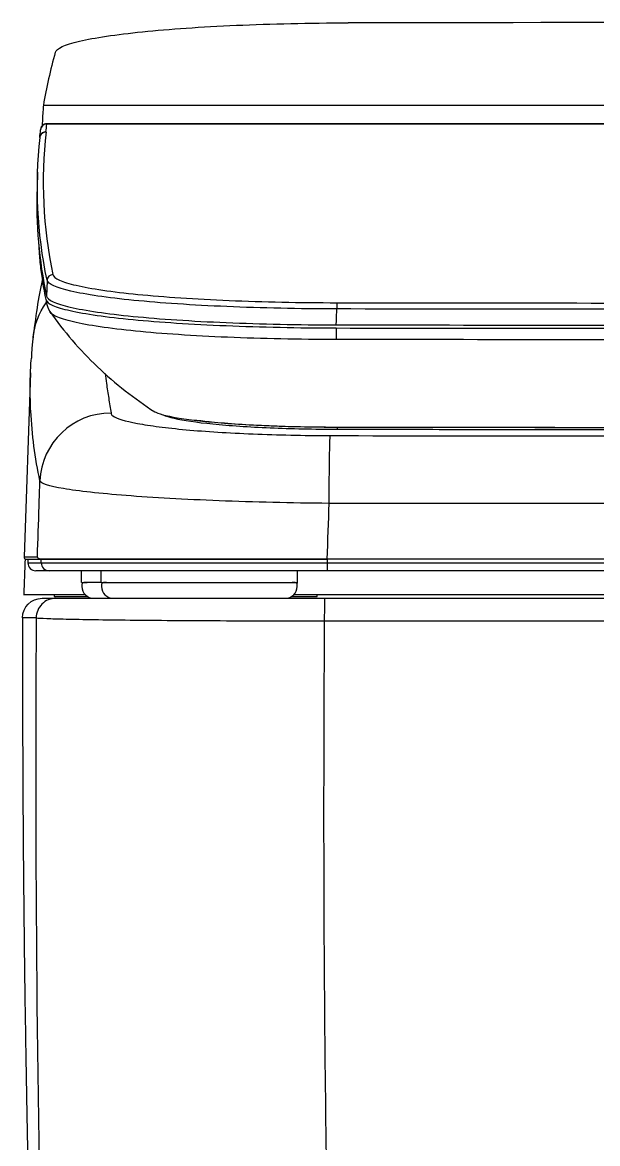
# Model space of a CAD drawing. Header units: millimetres. Extents: x 0 to 460316, y -63250 to 103204.
# Drawn here: x 181473.2 to 181619.6, y 48037.7 to 48323 of the extents above; entities that cross this region are included whole.
import ezdxf

# ---------------------------------------------------------------- set-up
doc = ezdxf.new("R2010")
doc.units = ezdxf.units.MM
doc.header["$LTSCALE"] = 25
doc.layers.add('line', color=7, linetype='Continuous')

msp = doc.modelspace()

# ---------------------------------------------------------------- linework, layer by layer
at = {"layer": 'line'}
for p, q in [((181478.58, 48301.91), (181857.94, 48301.91)), ((181857.18, 48297.08), (181479.34, 48297.08)), ((181857.16, 48297.2), (181479.36, 48297.2)), ((181479.12, 48295.14), (181479.24, 48295.14)), ((181477.09, 48284.88), (181476.94, 48280.81)), ((181475.26, 48233.78), (181473.63, 48186.97)), ((181473.63, 48186.97), (181477.02, 48186.97)), ((181474.13, 48186.45), (181477.74, 48186.45)), ((181474.61, 48186.45), (181474.61, 48185.45)), ((181474.61, 48185.45), (181478, 48185.45)), ((181477.74, 48186.45), (181478, 48186.45)), ((181478, 48185.45), (181478, 48186.45)), ((181478, 48186.45), (181550.78, 48186.45)), ((181478, 48185.45), (181550.78, 48185.45)), ((181550.78, 48186.45), (181550.78, 48185.45)), ((181480, 48183.45), (181476.61, 48183.45)), ((181550.82, 48183.45), (181480, 48183.45)), ((181488.26, 48180.45), (181488.26, 48183.45)), ((181493.26, 48180.45), (181493.26, 48183.45)), ((181543.26, 48180.45), (181543.26, 48183.45)), ((181488.36, 48179.95), (181488.36, 48179.45)), ((181493.36, 48179.95), (181493.36, 48179.45)), ((181543.16, 48179.45), (181543.16, 48179.95)), ((181473.53, 48177.45), (181489.13, 48177.45)), ((181478.25, 48176.45), (181481.72, 48176.45)), ((181481.26, 48177.45), (181481.26, 48176.95)), ((181481.26, 48176.95), (181489.7, 48176.95)), ((181541.82, 48176.95), (181548.26, 48176.95)), ((181542.4, 48177.45), (181794.12, 48177.45)), ((181548.26, 48176.95), (181548.26, 48177.45))]:
    msp.add_line(p, q, dxfattribs=at)
for centre, radius, start, end in [((181474.13, 48186.95), 0.5, 178, 270), ((181476.61, 48185.45), 2, 180, 270), ((181488.86, 48179.95), 0.5, 90, 180), ((181491.36, 48179.45), 3, 180, 270), ((181493.86, 48179.95), 0.5, 90, 180), ((181496.36, 48179.45), 3, 180, 270), ((181540.16, 48179.45), 3, 270, 0), ((181542.66, 48179.95), 0.5, 360, 90)]:
    msp.add_arc(centre, radius, start, end, dxfattribs=at)
at = {"layer": 'line', "extrusion": (0, 0, -1)}
msp.add_arc((-181478.25, 48171.45), 5, 0.0023, 90.0001, dxfattribs=at)
at = {"layer": 'line'}
for centre, major_axis, ratio, start_param, end_param in [((181668.26, 47608.38), (7150.96, 0), 0.099926, 1.555112, 1.586481), ((192698.22, 48283.52), (11221.16, 0), 0.099919, 3.113176, 3.12519), ((181479.34, 48295.59), (1.49, -0.18), 0.994973, 1.690819, 3.227739), ((192687.87, 48283.51), (11209.35, 0.01), 0.099965, 3.129476, 3.131206), ((192698.26, 48282.41), (11219.75, 0), 0.099919, 3.130236, 3.162643), ((192698.26, 48276.9), (11221.39, 0), 0.099919, 3.138104, 3.162619), ((181481, 48257.32), (1.47, 0.31), 0.994827, 1.36417, 2.897794), ((181483.82, 48252.16), (4.39, 0.97), 0.995212, 2.911332, 3.202527), ((181483.82, 48252.16), (4.39, 0.97), 0.995212, 3.202526, 3.411682), ((181553.29, 48250.16), (0, 1.5), 0.015654, 0.0996, 1.628453), ((181553.15, 48245.51), (0.01, 4.5), 0.015684, 1.635488, 2.36321), ((181495.67, 48205.68), (-17.6, -3.78), 0.994982, 4.496483, 6.035592), ((181551.5, 48199.96), (-0.04, -18), 0.016222, 3.258018, 4.676698), ((192597.43, 37171.7), (19.43, 59464.37), 0.190416, 1.384549, 1.384704), ((181480, 48185.45), (0, 2), 0.999698, 1.570796, 3.141593), ((181550.82, 48185.45), (0, 2), 0.016186, 1.570796, 3.141593)]:
    msp.add_ellipse(centre, major_axis=major_axis, ratio=ratio, start_param=start_param, end_param=end_param, dxfattribs=at)
for points, knots in [([(181481.6, 48315.37), (181481.74, 48315.86), (181482.33, 48316.34), (181484.38, 48317.28), (181485.86, 48317.75), (181489.66, 48318.64), (181491.95, 48319.07), (181497.3, 48319.87), (181500.41, 48320.26), (181507.22, 48320.95), (181510.92, 48321.26), (181518.91, 48321.81), (181523.23, 48322.05), (181532.13, 48322.44), (181536.74, 48322.59), (181546.28, 48322.8), (181551.19, 48322.85), (181556.11, 48322.86)], [0, 0, 0, 0, 0.125, 0.125, 0.25, 0.25, 0.375, 0.375, 0.5, 0.5, 0.625, 0.625, 0.75, 0.75, 0.875, 0.875, 1, 1, 1, 1]), ([(181478.58, 48301.91), (181478.53, 48301.6), (181478.45, 48300.56), (181478.33, 48298.28), (181478.29, 48297.55), (181478.25, 48296.74)], [0, 0, 0, 0, 0.72002, 0.72002, 1, 1, 1, 1]), ([(181479.37, 48297.19), (181479.36, 48297.19), (181479.16, 48297.22), (181478.82, 48297.11), (181478.43, 48296.89), (181478.17, 48296.63), (181478.02, 48296.38), (181477.94, 48296.19), (181477.9, 48296.05), (181477.87, 48295.91), (181477.86, 48295.83), (181477.85, 48295.76), (181477.85, 48295.74)], [0, 0, 0, 0, 0.011685, 0.156345, 0.271182, 0.368496, 0.451267, 0.519291, 0.586067, 0.681873, 0.882333, 1, 1, 1, 1]), ([(181477.62, 48293.7), (181477.63, 48293.87), (181477.66, 48294.03), (181477.78, 48294.34), (181477.87, 48294.49), (181478.09, 48294.75), (181478.22, 48294.86), (181478.52, 48295.02), (181478.68, 48295.08), (181478.93, 48295.13), (181479.03, 48295.14), (181479.12, 48295.14)], [0, 0, 0, 0, 0.219697, 0.219697, 0.439394, 0.439394, 0.659096, 0.659096, 0.87881, 0.87881, 1, 1, 1, 1]), ([(181477.74, 48293.7), (181477.75, 48293.86), (181477.78, 48294.03), (181477.9, 48294.34), (181477.99, 48294.49), (181478.21, 48294.75), (181478.34, 48294.86), (181478.63, 48295.02), (181478.8, 48295.08), (181479.05, 48295.13), (181479.15, 48295.14), (181479.24, 48295.14)], [0, 0, 0, 0, 0.21968, 0.21968, 0.43936, 0.43936, 0.659047, 0.659047, 0.878747, 0.878747, 1, 1, 1, 1]), ([(181477.33, 48266.81), (181477.37, 48265.88), (181477.43, 48264.94), (181477.5, 48264.01), (181477.6, 48262.62), (181477.87, 48259.87), (181478.43, 48256.39), (181478.89, 48253.76), (181479.18, 48252.42), (181479.3, 48251.68), (181479.43, 48251.14), (181479.48, 48250.92)], [-0.219414, -0.219414, -0.219414, -0.219414, 0, 0, 0, 0.325651, 0.643197, 0.821231, 0.933235, 0.975756, 1, 1, 1, 1]), ([(181481, 48258.81), (181481.1, 48258.34), (181481.65, 48257.88), (181483.64, 48256.96), (181485.09, 48256.51), (181488.77, 48255.66), (181491.01, 48255.25), (181496.31, 48254.47), (181499.32, 48254.11), (181505.94, 48253.46), (181509.59, 48253.16), (181517.42, 48252.64), (181521.53, 48252.42), (181530.14, 48252.06), (181534.68, 48251.91), (181543.89, 48251.72), (181548.55, 48251.67), (181553.29, 48251.66)], [0, 0, 0, 0, 0.125, 0.125, 0.25, 0.25, 0.375, 0.375, 0.5, 0.5, 0.625, 0.625, 0.75, 0.75, 0.875, 0.875, 1, 1, 1, 1]), ([(181478.26, 48257.49), (181478.25, 48257.42), (181478.23, 48257.35), (181478.22, 48257.29), (181477.31, 48253.12), (181476.52, 48248.06), (181475.83, 48242.12)], [-0.016451, -0.016451, -0.016451, -0.016451, 0, 0, 0, 1, 1, 1, 1]), ([(181479.5, 48257.37), (181479.5, 48257.31), (181479.5, 48257.24), (181479.47, 48256.39), (181479.44, 48255.59), (181479.39, 48254.31), (181479.37, 48253.81), (181479.36, 48253.32)], [0, 0, 0, 0, 0.046826, 0.046826, 0.634904, 0.634904, 1, 1, 1, 1]), ([(181553.26, 48250.07), (181543.69, 48250.09), (181534.05, 48250.3), (181520.88, 48250.86), (181516.68, 48251.09), (181508.69, 48251.62), (181504.97, 48251.93), (181498.22, 48252.59), (181495.14, 48252.96), (181489.74, 48253.75), (181487.45, 48254.17), (181481.81, 48255.47), (181479.7, 48256.43), (181479.5, 48257.37)], [0, 0, 0, 0, 0.25, 0.25, 0.375, 0.375, 0.5, 0.5, 0.625, 0.625, 0.75, 0.75, 1, 1, 1, 1]), ([(181479.15, 48252.55), (181479.42, 48251.87), (181479.98, 48251.4), (181482, 48250.51), (181483.48, 48250.07), (181487.25, 48249.23), (181489.53, 48248.83), (181494.91, 48248.06), (181498, 48247.7), (181508.13, 48246.73), (181516.26, 48246.19), (181533.9, 48245.46), (181543.53, 48245.26), (181553.08, 48245.23)], [0, 0, 0, 0, 0.125, 0.125, 0.25, 0.25, 0.375, 0.375, 0.5, 0.5, 0.75, 0.75, 1, 1, 1, 1]), ([(181479.36, 48253.32), (181479.46, 48252.84), (181480.02, 48252.37), (181482.05, 48251.43), (181483.53, 48250.97), (181489.16, 48249.67), (181494.67, 48248.86), (181504.8, 48247.86), (181508.54, 48247.55), (181516.52, 48247.02), (181520.71, 48246.8), (181529.5, 48246.43), (181534.14, 48246.28), (181543.52, 48246.09), (181548.28, 48246.03), (181553.11, 48246.03)], [0, 0, 0, 0, 0.125, 0.125, 0.25, 0.25, 0.5, 0.5, 0.625, 0.625, 0.75, 0.75, 0.875, 0.875, 1, 1, 1, 1]), ([(181475.93, 48242.91), (181476.29, 48246.03), (181477.43, 48249.03), (181479.23, 48251.59), (181479.26, 48251.62), (181479.28, 48251.65), (181479.3, 48251.68)], [0, 0, 0, 0, 1, 1, 1, 1.01273, 1.01273, 1.01273, 1.01273]), ([(181553.11, 48246.03), (181553.13, 48246.53), (181553.15, 48247.02), (181553.2, 48248.26), (181553.22, 48248.99), (181553.25, 48249.84), (181553.26, 48249.95), (181553.26, 48250.07)], [0, 0, 0, 0, 0.370172, 0.370172, 0.912054, 0.912054, 1, 1, 1, 1]), ([(181480.16, 48249.42), (181481.96, 48246.88), (181485.79, 48242), (181492.22, 48235.25), (181499.27, 48229.15), (181504.31, 48225.57), (181506.92, 48223.9)], [0, 0, 0, 0, 0.249502, 0.500079, 0.750616, 1, 1, 1, 1]), ([(181553.1, 48242.3), (181548.33, 48242.31), (181543.64, 48242.35), (181534.39, 48242.54), (181529.81, 48242.68), (181516.75, 48243.23), (181508.72, 48243.76), (181498.7, 48244.76), (181495.64, 48245.13), (181490.32, 48245.92), (181488.05, 48246.34), (181484.32, 48247.21), (181482.84, 48247.68), (181481.07, 48248.5), (181480.56, 48248.86), (181480.3, 48249.22)], [0, 0, 0, 0, 0.129, 0.129, 0.258001, 0.258001, 0.516001, 0.516001, 0.645002, 0.645002, 0.774002, 0.774002, 0.903002, 0.903002, 1, 1, 1, 1]), ([(181475.2, 48229.9), (181475.2, 48230.91), (181475.21, 48231.92), (181475.27, 48234.32), (181475.34, 48235.73), (181475.49, 48237.58)], [0, 0, 0, 0, 0.421094, 0.421094, 1, 1, 1, 1]), ([(181494.26, 48233.66), (181494.37, 48232.81), (181494.49, 48231.97), (181494.79, 48229.87), (181494.98, 48228.61), (181495.28, 48226.72), (181495.39, 48226.09), (181495.59, 48224.83), (181495.74, 48224.22), (181495.77, 48223.6)], [0, 0, 0, 0, 0.250587, 0.250587, 0.625294, 0.625294, 0.812647, 0.812647, 1, 1, 1, 1]), ([(181477.68, 48206.31), (181476.43, 48212.13), (181475.66, 48218.13), (181475.25, 48226), (181475.2, 48227.95), (181475.2, 48229.9)], [0, 0, 0, 0, 0.752378, 0.752378, 1, 1, 1, 1]), ([(181506.75, 48224.02), (181506.87, 48223.94), (181507.02, 48223.87), (181507.79, 48223.51), (181508.65, 48223.23), (181511.94, 48222.44), (181515.13, 48221.95), (181522.96, 48221.12), (181527.69, 48220.77), (181537.96, 48220.26), (181543.64, 48220.1), (181552.09, 48220.02), (181554.92, 48220.02), (181560.59, 48220.01), (181563.42, 48220.01), (181577.59, 48219.99), (181588.92, 48219.97), (181622.92, 48219.94), (181645.59, 48219.93), (181668.26, 48219.93)], [0, 0, 0, 0, 0.012598, 0.012598, 0.059617, 0.059617, 0.153656, 0.153656, 0.247694, 0.247694, 0.341732, 0.341732, 0.388751, 0.388751, 0.43577, 0.43577, 0.623847, 0.623847, 1, 1, 1, 1]), ([(181495.77, 48223.6), (181495.77, 48223.48), (181495.81, 48223.35), (181495.95, 48223.11), (181496.01, 48222.99), (181496.2, 48222.86)], [0, 0, 0, 0, 0.5, 0.5, 1, 1, 1, 1]), ([(181496.2, 48222.86), (181497.19, 48222.19), (181499.32, 48221.54), (181504.09, 48220.65), (181505.96, 48220.36), (181510.09, 48219.83), (181512.38, 48219.58), (181517.41, 48219.12), (181520.12, 48218.92), (181525.8, 48218.56), (181528.79, 48218.4), (181538.19, 48218.02), (181544.75, 48217.87), (181551.51, 48217.85)], [0, 0, 0, 0, 0.25, 0.25, 0.375, 0.375, 0.5, 0.5, 0.625, 0.625, 0.75, 0.75, 1, 1, 1, 1]), ([(181509.05, 48223.15), (181509.69, 48222.84), (181510.64, 48222.54), (181514.15, 48221.72), (181517.51, 48221.23), (181525.89, 48220.4), (181530.87, 48220.07), (181541.63, 48219.62), (181547.51, 48219.49), (181553.38, 48219.48)], [0.0902154, 0.0902154, 0.0902154, 0.0902154, 0.2278197, 0.2278197, 0.4852131, 0.4852131, 0.7426066, 0.7426066, 1, 1, 1, 1]), ([(181540.11, 48220.15), (181538.74, 48220.19), (181537.38, 48220.24), (181530.62, 48220.52), (181525.58, 48220.86), (181519.81, 48221.43), (181518.39, 48221.59), (181517.09, 48221.76)], [0, 0, 0, 0, 0.151623, 0.151623, 0.77426, 0.77426, 1, 1, 1, 1]), ([(181553.38, 48219.48), (181562.03, 48219.47), (181570.67, 48219.45), (181583.99, 48219.44), (181588.65, 48219.43), (181597.99, 48219.42), (181602.65, 48219.42), (181608.49, 48219.41), (181609.65, 48219.41), (181615.49, 48219.41), (181620.15, 48219.4), (181639.3, 48219.39), (181653.78, 48219.39), (181668.26, 48219.39)], [0, 0, 0, 0, 0.225799, 0.225799, 0.347669, 0.347669, 0.469538, 0.469538, 0.500005, 0.500005, 0.621875, 0.621875, 1, 1, 1, 1]), ([(181551.51, 48217.85), (181570.96, 48217.81), (181590.42, 48217.79), (181629.34, 48217.82), (181648.8, 48217.86), (181668.26, 48217.86)], [0, 0, 0, 0, 0.5, 0.5, 1, 1, 1, 1]), ([(181477.02, 48186.97), (181477.17, 48191.26), (181477.32, 48195.56), (181477.54, 48202.01), (181477.61, 48204.16), (181477.68, 48206.31)], [0, 0, 0, 0, 0.666424, 0.666424, 1, 1, 1, 1]), ([(181551.21, 48200.6), (181546.38, 48200.65), (181541.64, 48200.73), (181532.32, 48200.95), (181527.7, 48201.1), (181518.88, 48201.44), (181514.7, 48201.63), (181506.79, 48202.07), (181503.03, 48202.32), (181496.29, 48202.85), (181493.26, 48203.13), (181487.89, 48203.72), (181485.58, 48204.03), (181479.98, 48204.99), (181477.9, 48205.67), (181477.68, 48206.31)], [0, 0, 0, 0, 0.125, 0.125, 0.25, 0.25, 0.375, 0.375, 0.5, 0.5, 0.625, 0.625, 0.75, 0.75, 1, 1, 1, 1]), ([(181477.74, 48186.45), (181477.7, 48186.45), (181477.65, 48186.45), (181477.44, 48186.49), (181477.31, 48186.57), (181477.11, 48186.75), (181477.05, 48186.86), (181477.02, 48186.96), (181477.02, 48186.96), (181477.02, 48186.97)], [0, 0, 0, 0, 0.112544, 0.112544, 0.563329, 0.563329, 0.993812, 0.993812, 1, 1, 1, 1]), ([(181550.72, 48186.45), (181541.82, 48186.45), (181533.17, 48186.45), (181520.75, 48186.45), (181516.81, 48186.45), (181509.3, 48186.45), (181505.72, 48186.45), (181499.07, 48186.45), (181496.04, 48186.45), (181490.57, 48186.45), (181488.11, 48186.45), (181483.9, 48186.45), (181482.16, 48186.45), (181479.4, 48186.45), (181478.38, 48186.45), (181477.74, 48186.45)], [0, 0, 0, 0, 0.25, 0.25, 0.375, 0.375, 0.5, 0.5, 0.625, 0.625, 0.75, 0.75, 0.875, 0.875, 1, 1, 1, 1]), ([(181550.78, 48185.45), (181554.79, 48185.45), (181558.8, 48185.45), (181578.82, 48185.45), (181594.85, 48185.45), (181630, 48185.45), (181649.13, 48185.45), (181668.26, 48185.45)], [0, 0, 0, 0, 0.102299, 0.102299, 0.5115, 0.5115, 1, 1, 1, 1]), ([(181493.26, 48180.45), (181493, 48180.45), (181492.75, 48180.45), (181492.5, 48180.45), (181492.42, 48180.45), (181492.19, 48180.45), (181491.85, 48180.45), (181491.5, 48180.45), (181491.2, 48180.45), (181490.94, 48180.45), (181490.71, 48180.45), (181490.5, 48180.45), (181490.3, 48180.45), (181490.12, 48180.45), (181489.94, 48180.45), (181489.78, 48180.45), (181489.62, 48180.45), (181489.47, 48180.45), (181489.33, 48180.45), (181489.19, 48180.45), (181489.06, 48180.45), (181488.95, 48180.45), (181488.88, 48180.45), (181488.86, 48180.45), (181488.86, 48180.45)], [-0.114688, -0.114688, -0.114688, -0.114688, 0, 0, 0, 0.038723, 0.107523, 0.167309, 0.219989, 0.26748, 0.311704, 0.354591, 0.397647, 0.440906, 0.484106, 0.527078, 0.570374, 0.615709, 0.664909, 0.719677, 0.780812, 0.848721, 0.923841, 1, 1, 1, 1]), ([(181494.66, 48180.45), (181494.65, 48180.45), (181494.59, 48180.45), (181494.47, 48180.45), (181494.33, 48180.45), (181494.19, 48180.45), (181494.06, 48180.45), (181493.95, 48180.45), (181493.88, 48180.45), (181493.86, 48180.45), (181493.86, 48180.45)], [0, 0, 0, 0, 0.022824, 0.125938, 0.237842, 0.362412, 0.501461, 0.655919, 0.826777, 1, 1, 1, 1]), ([(181542.66, 48180.45), (181542.66, 48180.45), (181542.64, 48180.45), (181542.57, 48180.45), (181542.46, 48180.45), (181542.33, 48180.45), (181542.19, 48180.45), (181542.04, 48180.45), (181541.93, 48180.45), (181541.87, 48180.45), (181541.86, 48180.45)], [0, 0, 0, 0, 0.177661, 0.348466, 0.502882, 0.641897, 0.766434, 0.878303, 0.981387, 1, 1, 1, 1]), ([(181481.72, 48176.45), (181480.42, 48176.45), (181479.11, 48175.91), (181477.27, 48174.07), (181476.73, 48172.78), (181476.73, 48171.46)], [0, 0, 0, 0, 0.5, 0.5, 1, 1, 1, 1]), ([(181481.72, 48176.45), (181482.19, 48176.45), (181483.04, 48176.45), (181485.45, 48176.45), (181487, 48176.45), (181490.79, 48176.45), (181493.06, 48176.45), (181498.14, 48176.45), (181500.96, 48176.45), (181507.19, 48176.45), (181510.59, 48176.45), (181517.72, 48176.45), (181521.48, 48176.45), (181529.38, 48176.45), (181533.47, 48176.45), (181541.75, 48176.45), (181545.95, 48176.45), (181550.23, 48176.45)], [0, 0, 0, 0, 0.125, 0.125, 0.25, 0.25, 0.375, 0.375, 0.5, 0.5, 0.625, 0.625, 0.75, 0.75, 0.875, 0.875, 1, 1, 1, 1]), ([(181550.15, 48170.61), (181550.15, 48172.04), (181550.16, 48173.57), (181550.19, 48175.78), (181550.21, 48176.45), (181550.23, 48176.45)], [0, 0, 0, 0, 0.5, 0.5, 1, 1, 1, 1]), ([(181473.26, 48171.46), (181473.24, 48162.95), (181473.24, 48145.97), (181473.35, 48121.27), (181473.55, 48098.13), (181473.8, 48077.3), (181474.08, 48059.86), (181474.34, 48045.52), (181474.57, 48033.99), (181474.79, 48023.88), (181475.01, 48014.58), (181475.27, 48004.11), (181475.62, 47991.24), (181476.09, 47975.32), (181476.68, 47957.08), (181477.41, 47936.55), (181478.3, 47913.86), (181479.38, 47889.05), (181480.66, 47862.15), (181482.18, 47833.04), (181483.34, 47812.89), (181483.96, 47802.45)], [0, 0, 0, 0, 0.06912, 0.138012, 0.200676, 0.25711, 0.307313, 0.342388, 0.373615, 0.400995, 0.424599, 0.449191, 0.486078, 0.529223, 0.578625, 0.634285, 0.696202, 0.763103, 0.836037, 0.915004, 1, 1, 1, 1]), ([(181476.73, 48171.39), (181476.34, 48109.48), (181476.91, 48047.77), (181479.19, 47955.51), (181480.18, 47924.8), (181482.03, 47878.85), (181482.7, 47863.55), (181484.16, 47832.97), (181484.95, 47817.71), (181485.8, 47802.45)], [0, 0, 0, 0, 0.5, 0.5, 0.75, 0.75, 0.875, 0.875, 1, 1, 1, 1]), ([(181550.15, 48170.61), (181545.56, 48170.61), (181541.05, 48170.62), (181532.18, 48170.64), (181527.78, 48170.66), (181519.31, 48170.7), (181515.28, 48170.72), (181507.63, 48170.78), (181503.98, 48170.81), (181497.3, 48170.88), (181494.27, 48170.92), (181488.83, 48171), (181486.4, 48171.05), (181482.34, 48171.14), (181480.68, 48171.19), (181478.12, 48171.29), (181477.22, 48171.34), (181476.73, 48171.39)], [0, 0, 0, 0, 0.125, 0.125, 0.25, 0.25, 0.375, 0.375, 0.5, 0.5, 0.625, 0.625, 0.75, 0.75, 0.875, 0.875, 1, 1, 1, 1]), ([(181558.55, 47802.45), (181558.14, 47810.02), (181557.75, 47817.67), (181556.99, 47832.91), (181556.62, 47840.53), (181555.57, 47863.42), (181554.93, 47878.69), (181553.17, 47924.55), (181552.23, 47955.19), (181550.83, 48016.57), (181550.36, 48047.31), (181549.91, 48108.89), (181549.95, 48139.71), (181550.15, 48170.61)], [0, 0, 0, 0, 0.0625, 0.0625, 0.125, 0.125, 0.25, 0.25, 0.5, 0.5, 0.75, 0.75, 1, 1, 1, 1])]:
    msp.add_open_spline(points, degree=3, knots=knots, dxfattribs=at)
for points, degree in [([(181477.62, 48293.7), (181477.69, 48294.34), (181477.76, 48294.99), (181477.84, 48295.64)], 3), ([(181479.36, 48297.2), (181479.36, 48297.2), (181479.35, 48297.16), (181479.34, 48297.08)], 3), ([(181479.5, 48257.37), (181476.95, 48269.48), (181476.36, 48281.59), (181477.74, 48293.7)], 3), ([(181479.83, 48250.05), (181480.16, 48249.42)], 1), ([(181668.26, 48249.98), (181629.93, 48249.98), (181591.59, 48250.01), (181553.26, 48250.07)], 3), ([(181553.29, 48251.66), (181591.61, 48251.6), (181629.93, 48251.57), (181668.26, 48251.57)], 3), ([(181553.08, 48245.23), (181591.47, 48245.17), (181629.87, 48245.14), (181668.26, 48245.14)], 3), ([(181553.11, 48246.03), (181591.49, 48245.97), (181629.88, 48245.94), (181668.26, 48245.94)], 3), ([(181475.93, 48242.91), (181475.58, 48240.34), (181475.49, 48237.58)], 2), ([(181668.26, 48242.21), (181629.87, 48242.21), (181591.48, 48242.25), (181553.1, 48242.3)], 3), ([(181553.37, 48219.93), (181548.89, 48219.93), (181544.39, 48220.01), (181540.11, 48220.15)], 3), ([(181553.37, 48219.93), (181553.37, 48219.67), (181553.38, 48219.45), (181553.38, 48219.48)], 3), ([(181668.26, 48219.84), (181649.12, 48219.84), (181610.82, 48219.85), (181572.51, 48219.9), (181553.37, 48219.93)], 3), ([(181551.21, 48200.6), (181551.05, 48195.88), (181550.89, 48191.17), (181550.72, 48186.45)], 3), ([(181668.26, 48200.59), (181629.24, 48200.59), (181590.22, 48200.51), (181551.21, 48200.6)], 3), ([(181668.26, 48186.45), (181629.08, 48186.45), (181589.9, 48186.45), (181550.72, 48186.45)], 3), ([(181668.26, 48186.45), (181629.1, 48186.45), (181589.94, 48186.45), (181550.78, 48186.45)], 3), ([(181668.26, 48183.45), (181629.11, 48183.45), (181589.96, 48183.45), (181550.82, 48183.45)], 3), ([(181550.23, 48176.45), (181589.57, 48176.45), (181628.92, 48176.45), (181668.26, 48176.45)], 3), ([(181476.73, 48171.46), (181474.37, 48171.46), (181473.22, 48171.46), (181473.25, 48171.46)], 3), ([(181476.73, 48171.39), (181476.73, 48171.41), (181476.73, 48171.43), (181476.73, 48171.46)], 3), ([(181668.26, 48170.61), (181628.89, 48170.61), (181589.52, 48170.61), (181550.15, 48170.61)], 3)]:
    msp.add_open_spline(points, degree=degree, dxfattribs=at)
for points, weights in [([(181488.26, 48180.45), (181488.26, 48180.45), (181488.71, 48180.45), (181489.73, 48180.45)], [1, 0.901354058513, 0.817304649684, 0.747851773512]), ([(181493.26, 48180.45), (181493.26, 48180.45), (181543.26, 48180.45), (181543.26, 48180.45)], [1, 0.333333333333, 0.333333333333, 1])]:
    msp.add_rational_spline(points, weights, degree=3, dxfattribs=at)

doc.saveas('drawing.dxf')
